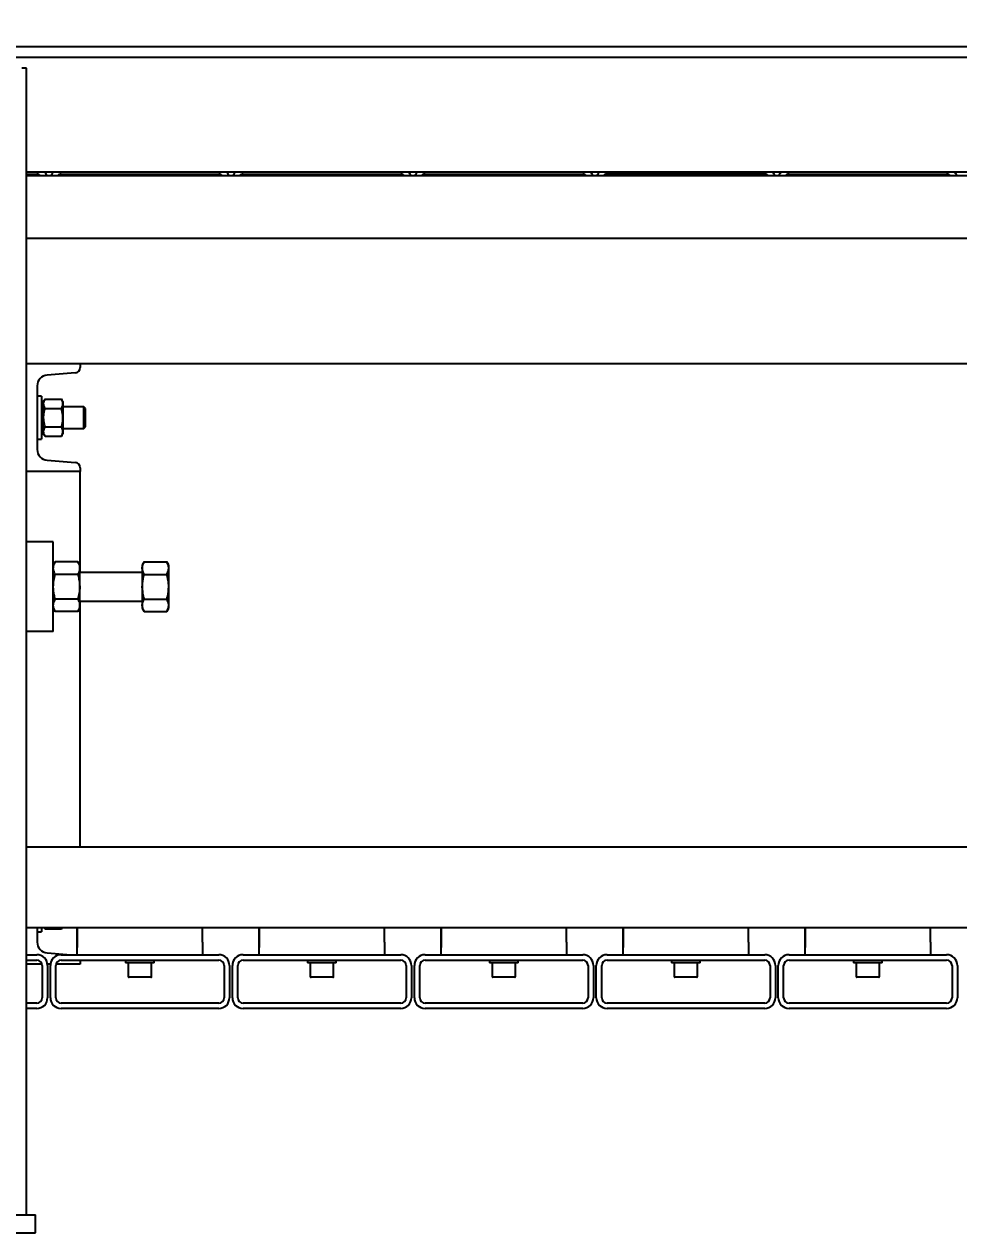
# Model space of a CAD drawing. Header units: millimetres. Extents: x 0 to 11880, y 0 to 8400.
# Drawn here: x 6187 to 6708, y 6234 to 6909 of the extents above; entities that cross this region are included whole.
import ezdxf

# ---------------------------------------------------------------- set-up
doc = ezdxf.new("R2010")
doc.units = ezdxf.units.MM
doc.header["$LTSCALE"] = 20
doc.layers.add('ANNOTAZIONI', color=7, linetype='Continuous')
doc.styles.add('SLDTEXTSTYLE0', font='arial.ttf', dxfattribs={"width": 0.948})
doc.dimstyles.new('SLDDIMSTYLE0', dxfattribs={"dimtxt": 60, "dimasz": 66.04, "dimexe": 0, "dimexo": 0.0625, "dimgap": 15, "dimtad": 1, "dimdec": 1, "dimrnd": 1e-09, "dimzin": 12, "dimdsep": 46, "dimtxsty": 'SLDTEXTSTYLE0', "dimsah": 1, "dimcen": 0.09, "dimadec": 0, "dimazin": 3, "dimtfac": 1, "dimtofl": 0, "dimtmove": 0, "dimatfit": 3, "dimfxl": 1, "dimfrac": 2, "dimtolj": 1, "dimtzin": 12, "dimarcsym": 0})

# ---------------------------------------------------------------- blocks, each defined once
blk = doc.blocks.new('_D_2')
at = {"layer": 'ANNOTAZIONI', "transparency": 16777216}
for p, q in [((5942.78, 6614.54), (5942.78, 7353.34)), ((10826.98, 6648.04), (10826.98, 7353.34)), ((5942.78, 7333.34), (10826.98, 7333.34))]:
    blk.add_line(p, q, dxfattribs=at)
for points in [[(5942.78, 7333.34), (6008.82, 7323.18), (6008.82, 7343.5)], [(10826.98, 7333.34), (10760.94, 7343.5), (10760.94, 7323.18)]]:
    blk.add_solid(points, dxfattribs=at)
at = {"layer": 'ANNOTAZIONI', "transparency": 16777216, "insert": (8258.83, 7410.69), "char_height": 60, "attachment_point": 1, "style": 'SLDTEXTSTYLE0'}
blk.add_mtext('4884,2', dxfattribs=at)

msp = doc.modelspace()

# ---------------------------------------------------------------- linework, layer by layer
at = {"color": 7, "linetype": 'Continuous', "lineweight": 25}
for p, q in [((10672.78, 6895.94), (6107.78, 6895.94)), ((10672.78, 6889.94), (6107.78, 6889.94)), ((6187.78, 6883.94), (6185.27, 6883.94)), ((6187.78, 6243.94), (6187.78, 6883.94)), ((7602.78, 6825.94), (6187.78, 6825.94)), ((6187.78, 6824.93), (6193.58, 6824.93)), ((7602.78, 6823.94), (6187.78, 6823.94)), ((6207.18, 6824.93), (6295.18, 6824.93)), ((6308.78, 6824.93), (6396.78, 6824.93)), ((6410.38, 6824.93), (6498.38, 6824.93)), ((6599.98, 6824.93), (6511.98, 6824.93)), ((6613.58, 6824.93), (6701.58, 6824.93)), ((7602.78, 6788.94), (6187.78, 6788.94)), ((6895.28, 6718.94), (6187.78, 6718.94)), ((6215.01, 6713.92), (6199.3, 6712.66)), ((6217.78, 6718.94), (6217.78, 6716.91)), ((6193.78, 6706.68), (6193.78, 6671.2)), ((6196.28, 6700.94), (6193.78, 6700.94)), ((6196.28, 6700.94), (6196.28, 6676.94)), ((6198.18, 6699.33), (6197.38, 6697.94)), ((6198.18, 6699.33), (6207.37, 6699.33)), ((6208.18, 6697.94), (6207.37, 6699.33)), ((6197.38, 6697.94), (6196.28, 6697.94)), ((6196.48, 6697.83), (6196.28, 6697.83)), ((6196.48, 6697.8), (6196.28, 6697.8)), ((6196.48, 6697.17), (6196.28, 6697.17)), ((6196.48, 6697.08), (6196.28, 6697.08)), ((6196.48, 6695.95), (6196.28, 6695.95)), ((6196.48, 6695.81), (6196.28, 6695.81)), ((6196.48, 6694.25), (6196.28, 6694.25)), ((6196.48, 6694.08), (6196.28, 6694.08)), ((6196.48, 6697.8), (6196.48, 6697.83)), ((6196.48, 6697.08), (6196.48, 6697.17)), ((6196.48, 6695.81), (6196.48, 6695.95)), ((6196.48, 6694.08), (6196.48, 6694.25)), ((6197.38, 6696.73), (6197.38, 6697.94)), ((6197.38, 6681.14), (6197.38, 6696.73)), ((6197.38, 6688.94), (6197.38, 6696.73)), ((6198.18, 6694.13), (6207.37, 6694.13)), ((6208.18, 6697.94), (6208.18, 6696.73)), ((6208.18, 6696.73), (6208.18, 6688.94)), ((6219.81, 6694.94), (6208.18, 6694.94)), ((6220.78, 6693.97), (6219.81, 6694.94)), ((6219.81, 6682.94), (6219.81, 6694.94)), ((6220.78, 6683.9), (6220.78, 6693.97)), ((6196.48, 6692.19), (6196.28, 6692.19)), ((6196.48, 6691.99), (6196.28, 6691.99)), ((6196.48, 6689.9), (6196.28, 6689.9)), ((6196.48, 6689.69), (6196.28, 6689.69)), ((6196.48, 6687.56), (6196.28, 6687.56)), ((6196.48, 6687.35), (6196.28, 6687.35)), ((6196.48, 6691.99), (6196.48, 6692.19)), ((6196.48, 6689.69), (6196.48, 6689.9)), ((6196.48, 6687.35), (6196.48, 6687.56)), ((6197.38, 6681.14), (6197.38, 6688.94)), ((6208.18, 6688.94), (6208.18, 6681.14)), ((6196.48, 6685.3), (6196.28, 6685.3)), ((6196.48, 6685.11), (6196.28, 6685.11)), ((6196.48, 6683.29), (6196.28, 6683.29)), ((6196.48, 6683.13), (6196.28, 6683.13)), ((6196.48, 6681.67), (6196.28, 6681.67)), ((6196.48, 6681.55), (6196.28, 6681.55)), ((6196.48, 6680.55), (6196.28, 6680.55)), ((6196.48, 6680.47), (6196.28, 6680.47)), ((6196.48, 6679.99), (6196.28, 6679.99)), ((6196.48, 6679.97), (6196.28, 6679.97)), ((6196.28, 6679.94), (6197.38, 6679.94)), ((6196.48, 6685.11), (6196.48, 6685.3)), ((6196.48, 6683.13), (6196.48, 6683.29)), ((6196.48, 6681.55), (6196.48, 6681.67)), ((6196.48, 6680.47), (6196.48, 6680.55)), ((6196.48, 6679.97), (6196.48, 6679.99)), ((6197.38, 6679.94), (6197.38, 6681.14)), ((6197.38, 6679.94), (6198.18, 6678.55)), ((6198.18, 6683.74), (6207.37, 6683.74)), ((6207.37, 6678.55), (6208.18, 6679.94)), ((6208.18, 6682.94), (6219.81, 6682.94)), ((6208.18, 6681.14), (6208.18, 6679.94)), ((6219.81, 6682.94), (6220.78, 6683.9)), ((6193.78, 6676.94), (6196.28, 6676.94)), ((6198.18, 6678.55), (6207.37, 6678.55)), ((6217.78, 6658.94), (6187.78, 6658.94)), ((6199.3, 6665.22), (6215.01, 6663.96)), ((6217.78, 6660.97), (6217.78, 6658.94)), ((6217.78, 6602.54), (6217.78, 6658.94)), ((6187.78, 6569.54), (6187.78, 6619.54)), ((6202.78, 6619.54), (6187.78, 6619.54)), ((6202.78, 6569.54), (6202.78, 6619.54)), ((6203.85, 6608.39), (6202.78, 6606.54)), ((6216.5, 6608.39), (6203.85, 6608.39)), ((6217.58, 6606.54), (6216.5, 6608.39)), ((6217.58, 6604.98), (6217.58, 6606.54)), ((6217.58, 6604.98), (6217.58, 6604.88)), ((6217.58, 6594.64), (6217.58, 6604.88)), ((6253.55, 6608.39), (6252.48, 6606.54)), ((6252.48, 6606.54), (6252.48, 6604.93)), ((6252.48, 6604.93), (6252.48, 6594.54)), ((6253.55, 6608.39), (6266.2, 6608.39)), ((6267.28, 6606.54), (6266.2, 6608.39)), ((6267.28, 6604.93), (6267.28, 6606.54)), ((6267.28, 6594.54), (6267.28, 6604.93)), ((6216.5, 6601.47), (6203.85, 6601.47)), ((6252.48, 6602.54), (6217.58, 6602.54)), ((6253.55, 6601.47), (6266.2, 6601.47)), ((6217.58, 6594.64), (6217.58, 6594.44)), ((6217.58, 6584.19), (6217.58, 6594.44)), ((6252.48, 6594.54), (6252.48, 6584.15)), ((6267.28, 6584.15), (6267.28, 6594.54)), ((6216.5, 6587.61), (6203.85, 6587.61)), ((6217.58, 6586.54), (6252.48, 6586.54)), ((6217.78, 6449.16), (6217.78, 6586.54)), ((6253.55, 6587.61), (6266.2, 6587.61)), ((6202.78, 6582.54), (6203.85, 6580.68)), ((6216.5, 6580.68), (6203.85, 6580.68)), ((6216.5, 6580.68), (6217.58, 6582.54)), ((6217.58, 6584.19), (6217.58, 6584.1)), ((6217.58, 6582.54), (6217.58, 6584.1)), ((6252.48, 6584.15), (6252.48, 6582.54)), ((6252.48, 6582.54), (6253.55, 6580.68)), ((6253.55, 6580.68), (6266.2, 6580.68)), ((6266.2, 6580.68), (6267.28, 6582.54)), ((6267.28, 6582.54), (6267.28, 6584.15)), ((6202.78, 6569.54), (6187.78, 6569.54)), ((7602.78, 6449.16), (6187.78, 6449.16)), ((7602.78, 6404.16), (6187.78, 6404.16)), ((6193.78, 6404.16), (6193.78, 6396.2)), ((6196.28, 6404.16), (6196.28, 6401.94)), ((6197.83, 6404.16), (6198.18, 6403.55)), ((6198.18, 6403.55), (6197.9, 6404.16)), ((6198.18, 6403.55), (6207.37, 6403.55)), ((6207.37, 6403.55), (6207.73, 6404.16)), ((6207.37, 6403.55), (6207.65, 6404.16)), ((6216.17, 6396.15), (6216.17, 6404.16)), ((6216.18, 6404.16), (6216.18, 6396.15)), ((6286.18, 6396.15), (6286.18, 6404.16)), ((6317.77, 6396.15), (6317.77, 6404.16)), ((6317.78, 6404.16), (6317.78, 6396.15)), ((6387.78, 6396.15), (6387.78, 6404.16)), ((6419.37, 6396.15), (6419.37, 6404.16)), ((6419.38, 6404.16), (6419.38, 6396.15)), ((6489.38, 6396.15), (6489.38, 6404.16)), ((6520.97, 6396.15), (6520.97, 6404.16)), ((6520.98, 6404.16), (6520.98, 6396.15)), ((6590.98, 6396.15), (6590.98, 6404.16)), ((6622.57, 6396.15), (6622.57, 6404.16)), ((6622.58, 6404.16), (6622.58, 6396.15)), ((6692.58, 6396.15), (6692.58, 6404.16)), ((6193.78, 6401.94), (6196.28, 6401.94)), ((6216.17, 6396.15), (6216.17, 6393.15)), ((6216.18, 6389.15), (6216.18, 6396.15)), ((6286.18, 6396.15), (6286.18, 6389.15)), ((6317.77, 6396.15), (6317.77, 6393.15)), ((6317.78, 6389.15), (6317.78, 6396.15)), ((6387.78, 6396.15), (6387.78, 6389.15)), ((6419.37, 6396.15), (6419.37, 6393.15)), ((6419.38, 6389.15), (6419.38, 6396.15)), ((6489.38, 6396.15), (6489.38, 6389.15)), ((6520.97, 6396.15), (6520.97, 6393.15)), ((6520.98, 6389.15), (6520.98, 6396.15)), ((6590.98, 6396.15), (6590.98, 6389.15)), ((6622.57, 6396.15), (6622.57, 6393.15)), ((6622.58, 6389.15), (6622.58, 6396.15)), ((6692.58, 6396.15), (6692.58, 6389.15)), ((6187.78, 6389.15), (6193.57, 6389.15)), ((6199.3, 6390.22), (6212.66, 6389.15)), ((6207.17, 6389.15), (6295.17, 6389.15)), ((6216.17, 6389.15), (6216.17, 6393.15)), ((6216.17, 6393.15), (6216.18, 6393.15)), ((6308.77, 6389.15), (6396.77, 6389.15)), ((6317.77, 6389.15), (6317.77, 6393.15)), ((6317.77, 6393.15), (6317.78, 6393.15)), ((6410.37, 6389.15), (6498.37, 6389.15)), ((6419.37, 6389.15), (6419.37, 6393.15)), ((6419.37, 6393.15), (6419.38, 6393.15)), ((6511.97, 6389.15), (6599.97, 6389.15)), ((6520.97, 6389.15), (6520.97, 6393.15)), ((6520.97, 6393.15), (6520.98, 6393.15)), ((6613.57, 6389.15), (6701.57, 6389.15)), ((6622.57, 6389.15), (6622.57, 6393.15)), ((6622.57, 6393.15), (6622.58, 6393.15)), ((6187.78, 6386.15), (6193.57, 6386.15)), ((6196.47, 6383.94), (6187.78, 6383.94)), ((6196.57, 6383.15), (6196.57, 6365.15)), ((6201.23, 6383.94), (6199.52, 6383.94)), ((6199.57, 6383.15), (6199.57, 6365.15)), ((6201.17, 6365.15), (6201.17, 6383.15)), ((6204.17, 6365.15), (6204.17, 6383.15)), ((6217.78, 6383.94), (6204.28, 6383.94)), ((6207.17, 6386.15), (6295.17, 6386.15)), ((6217.77, 6386.15), (6217.78, 6385.97)), ((6217.78, 6385.97), (6217.78, 6383.94)), ((6243.17, 6386.15), (6243.17, 6384.55)), ((6259.17, 6384.55), (6243.17, 6384.55)), ((6244.67, 6384.55), (6244.67, 6376.95)), ((6257.67, 6376.95), (6257.67, 6384.55)), ((6259.17, 6384.55), (6259.17, 6386.15)), ((6298.17, 6383.15), (6298.17, 6365.15)), ((6301.17, 6383.15), (6301.17, 6365.15)), ((6302.77, 6365.15), (6302.77, 6383.15)), ((6305.77, 6365.15), (6305.77, 6383.15)), ((6308.77, 6386.15), (6396.77, 6386.15)), ((6344.77, 6386.15), (6344.77, 6384.55)), ((6360.77, 6384.55), (6344.77, 6384.55)), ((6346.27, 6384.55), (6346.27, 6376.95)), ((6359.27, 6376.95), (6359.27, 6384.55)), ((6360.77, 6384.55), (6360.77, 6386.15)), ((6399.77, 6383.15), (6399.77, 6365.15)), ((6402.77, 6383.15), (6402.77, 6365.15)), ((6404.37, 6365.15), (6404.37, 6383.15)), ((6407.37, 6365.15), (6407.37, 6383.15)), ((6410.37, 6386.15), (6498.37, 6386.15)), ((6446.37, 6386.15), (6446.37, 6384.55)), ((6462.37, 6384.55), (6446.37, 6384.55)), ((6447.87, 6384.55), (6447.87, 6376.95)), ((6460.87, 6376.95), (6460.87, 6384.55)), ((6462.37, 6384.55), (6462.37, 6386.15)), ((6501.37, 6383.15), (6501.37, 6365.15)), ((6504.37, 6383.15), (6504.37, 6365.15)), ((6505.97, 6365.15), (6505.97, 6383.15)), ((6508.97, 6365.15), (6508.97, 6383.15)), ((6511.97, 6386.15), (6599.97, 6386.15)), ((6547.97, 6386.15), (6547.97, 6384.55)), ((6563.97, 6384.55), (6547.97, 6384.55)), ((6549.47, 6384.55), (6549.47, 6376.95)), ((6562.47, 6376.95), (6562.47, 6384.55)), ((6563.97, 6384.55), (6563.97, 6386.15)), ((6602.97, 6383.15), (6602.97, 6365.15)), ((6605.97, 6383.15), (6605.97, 6365.15)), ((6607.57, 6365.15), (6607.57, 6383.15)), ((6610.57, 6365.15), (6610.57, 6383.15)), ((6613.57, 6386.15), (6701.57, 6386.15)), ((6649.57, 6386.15), (6649.57, 6384.55)), ((6665.57, 6384.55), (6649.57, 6384.55)), ((6651.07, 6384.55), (6651.07, 6376.95)), ((6664.07, 6376.95), (6664.07, 6384.55)), ((6665.57, 6384.55), (6665.57, 6386.15)), ((6704.57, 6383.15), (6704.57, 6365.15)), ((6707.57, 6383.15), (6707.57, 6365.15)), ((6257.27, 6376.55), (6245.07, 6376.55)), ((6358.87, 6376.55), (6346.67, 6376.55)), ((6460.47, 6376.55), (6448.27, 6376.55)), ((6562.07, 6376.55), (6549.87, 6376.55)), ((6663.67, 6376.55), (6651.47, 6376.55)), ((6193.57, 6362.15), (6187.78, 6362.15)), ((6295.17, 6362.15), (6207.17, 6362.15)), ((6396.77, 6362.15), (6308.77, 6362.15)), ((6498.37, 6362.15), (6410.37, 6362.15)), ((6599.97, 6362.15), (6511.97, 6362.15)), ((6701.57, 6362.15), (6613.57, 6362.15)), ((6193.57, 6359.15), (6187.78, 6359.15)), ((6295.17, 6359.15), (6207.17, 6359.15)), ((6396.77, 6359.15), (6308.77, 6359.15)), ((6498.37, 6359.15), (6410.37, 6359.15)), ((6599.97, 6359.15), (6511.97, 6359.15)), ((6701.57, 6359.15), (6613.57, 6359.15)), ((6102.78, 6243.94), (6192.78, 6243.94)), ((6192.78, 6233.94), (6192.78, 6243.94)), ((6102.78, 6233.94), (6192.78, 6233.94))]:
    msp.add_line(p, q, dxfattribs=at)
for centre, radius, start, end in [((6193.58, 6821.93), 3, 42.06706, 90), ((6193.58, 6821.93), 6, 19.57254, 41.93856), ((6207.18, 6821.93), 6, 138.06144, 160.42746), ((6207.18, 6821.93), 3, 90, 137.93294), ((6295.18, 6821.93), 3, 42.06706, 90), ((6295.18, 6821.93), 6, 19.57254, 41.93856), ((6308.78, 6821.93), 6, 138.06144, 160.42746), ((6308.78, 6821.93), 3, 90, 137.93294), ((6396.78, 6821.93), 3, 42.06706, 90), ((6396.78, 6821.93), 6, 19.57254, 41.93856), ((6410.38, 6821.93), 6, 138.06144, 160.42746), ((6410.38, 6821.93), 3, 90, 137.93294), ((6498.38, 6821.93), 3, 42.06706, 90), ((6498.38, 6821.93), 6, 19.57254, 41.93856), ((6511.98, 6821.93), 6, 138.06144, 160.42746), ((6511.98, 6821.93), 3, 90, 137.93294), ((6599.98, 6821.93), 3, 42.06706, 90), ((6599.98, 6821.93), 6, 19.57254, 41.93856), ((6613.58, 6821.93), 6, 138.06144, 160.42746), ((6613.58, 6821.93), 3, 90, 137.93294), ((6701.58, 6821.93), 3, 42.06706, 90), ((6701.58, 6821.93), 6, 19.57254, 41.93856), ((6199.78, 6706.68), 6, 94.57, 180), ((6214.78, 6716.91), 3, 274.57, 0), ((6199.78, 6671.2), 6, 180, 265.43), ((6214.78, 6660.97), 3, 0, 85.43), ((6199.78, 6396.2), 6, 180, 265.43), ((6193.57, 6383.15), 6, 0, 90), ((6207.17, 6383.15), 6, 90, 180), ((6295.17, 6383.15), 6, 0, 90), ((6308.77, 6383.15), 6, 90, 180), ((6396.77, 6383.15), 6, 0, 90), ((6410.37, 6383.15), 6, 90, 180), ((6498.37, 6383.15), 6, 0, 90), ((6511.97, 6383.15), 6, 90, 180), ((6599.97, 6383.15), 6, 0, 90), ((6613.57, 6383.15), 6, 90, 180), ((6701.57, 6383.15), 6, 0, 90), ((6193.57, 6383.15), 3, 0, 90), ((6207.17, 6383.15), 3, 90, 180), ((6295.17, 6383.15), 3, 0, 90), ((6308.77, 6383.15), 3, 90, 180), ((6396.77, 6383.15), 3, 0, 90), ((6410.37, 6383.15), 3, 90, 180), ((6498.37, 6383.15), 3, 0, 90), ((6511.97, 6383.15), 3, 90, 180), ((6599.97, 6383.15), 3, 0, 90), ((6613.57, 6383.15), 3, 90, 180), ((6701.57, 6383.15), 3, 0, 90), ((6245.07, 6376.95), 0.4, 180, 270), ((6257.27, 6376.95), 0.4, 270, 0), ((6346.67, 6376.95), 0.4, 180, 270), ((6358.87, 6376.95), 0.4, 270, 0), ((6448.27, 6376.95), 0.4, 180, 270), ((6460.47, 6376.95), 0.4, 270, 0), ((6549.87, 6376.95), 0.4, 180, 270), ((6562.07, 6376.95), 0.4, 270, 0), ((6651.47, 6376.95), 0.4, 180, 270), ((6663.67, 6376.95), 0.4, 270, 0), ((6193.57, 6365.15), 6, 270, 360), ((6193.57, 6365.15), 3, 270, 360), ((6207.17, 6365.15), 6, 180, 270), ((6207.17, 6365.15), 3, 180, 270), ((6295.17, 6365.15), 6, 270, 360), ((6295.17, 6365.15), 3, 270, 360), ((6308.77, 6365.15), 6, 180, 270), ((6308.77, 6365.15), 3, 180, 270), ((6396.77, 6365.15), 6, 270, 360), ((6396.77, 6365.15), 3, 270, 360), ((6410.37, 6365.15), 6, 180, 270), ((6410.37, 6365.15), 3, 180, 270), ((6498.37, 6365.15), 3, 270, 360), ((6498.37, 6365.15), 6, 270, 360), ((6511.97, 6365.15), 6, 180, 270), ((6511.97, 6365.15), 3, 180, 270), ((6599.97, 6365.15), 3, 270, 360), ((6599.97, 6365.15), 6, 270, 360), ((6613.57, 6365.15), 6, 180, 270), ((6613.57, 6365.15), 3, 180, 270), ((6701.57, 6365.15), 6, 270, 360), ((6701.57, 6365.15), 3, 270, 360)]:
    msp.add_arc(centre, radius, start, end, dxfattribs=at)
for points, knots in [([(6197.38, 6696.73), (6197.38, 6696.79), (6197.38, 6697.26), (6197.56, 6698.14), (6197.97, 6698.93), (6198.18, 6699.33)], [0, 0, 0, 0, 0.07009, 0.530784, 1, 1, 1, 1]), ([(6208.18, 6696.73), (6208.17, 6696.79), (6208.17, 6697.26), (6207.99, 6698.14), (6207.58, 6698.93), (6207.37, 6699.33)], [0, 0, 0, 0, 0.07009, 0.530784, 1, 1, 1, 1]), ([(6198.18, 6694.13), (6197.95, 6694.56), (6197.5, 6695.41), (6197.42, 6696.29), (6197.38, 6696.73)], [0, 0, 0, 0, 0.495458, 1, 1, 1, 1]), ([(6197.38, 6688.94), (6197.39, 6689.41), (6197.43, 6691.17), (6197.86, 6692.88), (6198.18, 6694.13)], [0, 0, 0, 0, 0.268634, 1, 1, 1, 1]), ([(6207.37, 6694.13), (6207.6, 6694.56), (6208.05, 6695.41), (6208.13, 6696.29), (6208.18, 6696.73)], [0, 0, 0, 0, 0.495458, 1, 1, 1, 1]), ([(6208.18, 6688.94), (6208.16, 6689.41), (6208.12, 6691.17), (6207.69, 6692.88), (6207.37, 6694.13)], [0, 0, 0, 0, 0.268634, 1, 1, 1, 1]), ([(6198.18, 6683.74), (6198.06, 6684.18), (6197.59, 6685.87), (6197.47, 6687.63), (6197.38, 6688.94)], [0, 0, 0, 0, 0.257551, 1, 1, 1, 1]), ([(6207.37, 6683.74), (6207.49, 6684.18), (6207.96, 6685.87), (6208.09, 6687.63), (6208.18, 6688.94)], [0, 0, 0, 0, 0.257551, 1, 1, 1, 1]), ([(6197.38, 6681.14), (6197.38, 6681.21), (6197.38, 6681.67), (6197.56, 6682.55), (6197.97, 6683.34), (6198.18, 6683.74)], [0, 0, 0, 0, 0.07009, 0.530784, 1, 1, 1, 1]), ([(6198.18, 6678.55), (6197.95, 6678.97), (6197.5, 6679.82), (6197.42, 6680.7), (6197.38, 6681.14)], [0, 0, 0, 0, 0.495458, 1, 1, 1, 1]), ([(6208.18, 6681.14), (6208.17, 6681.21), (6208.17, 6681.67), (6207.99, 6682.55), (6207.58, 6683.34), (6207.37, 6683.74)], [0, 0, 0, 0, 0.07009, 0.530784, 1, 1, 1, 1]), ([(6207.37, 6678.55), (6207.6, 6678.97), (6208.05, 6679.82), (6208.13, 6680.7), (6208.18, 6681.14)], [0, 0, 0, 0, 0.495458, 1, 1, 1, 1]), ([(6202.78, 6604.98), (6202.8, 6605.37), (6202.89, 6606.52), (6203.46, 6607.65), (6203.85, 6608.39)], [0, 0, 0, 0, 0.334138, 1, 1, 1, 1]), ([(6203.85, 6601.47), (6203.73, 6601.68), (6203.36, 6602.34), (6202.9, 6603.48), (6202.82, 6604.41), (6202.78, 6604.88)], [0, 0, 0, 0, 0.193446, 0.594068, 1, 1, 1, 1]), ([(6216.5, 6608.39), (6216.62, 6608.18), (6216.99, 6607.52), (6217.45, 6606.38), (6217.53, 6605.45), (6217.58, 6604.98)], [0, 0, 0, 0, 0.193446, 0.594068, 1, 1, 1, 1]), ([(6217.58, 6604.88), (6217.55, 6604.49), (6217.47, 6603.34), (6216.89, 6602.21), (6216.5, 6601.47)], [0, 0, 0, 0, 0.3341385, 1, 1, 1, 1]), ([(6252.48, 6604.93), (6252.48, 6605.01), (6252.49, 6605.63), (6252.72, 6606.81), (6253.27, 6607.86), (6253.55, 6608.39)], [0, 0, 0, 0, 0.070099, 0.530789, 1, 1, 1, 1]), ([(6253.55, 6601.47), (6253.25, 6602.03), (6252.64, 6603.16), (6252.53, 6604.34), (6252.48, 6604.93)], [0, 0, 0, 0, 0.495458, 1, 1, 1, 1]), ([(6267.28, 6604.93), (6267.27, 6605.01), (6267.26, 6605.63), (6267.03, 6606.81), (6266.48, 6607.86), (6266.2, 6608.39)], [0, 0, 0, 0, 0.070099, 0.530789, 1, 1, 1, 1]), ([(6266.2, 6601.47), (6266.5, 6602.03), (6267.11, 6603.16), (6267.22, 6604.34), (6267.28, 6604.93)], [0, 0, 0, 0, 0.495458, 1, 1, 1, 1]), ([(6202.78, 6594.64), (6202.84, 6595.81), (6202.96, 6598.13), (6203.55, 6600.37), (6203.85, 6601.47)], [0, 0, 0, 0, 0.508526, 1, 1, 1, 1]), ([(6216.5, 6601.47), (6216.72, 6600.66), (6217.33, 6598.43), (6217.48, 6596.12), (6217.58, 6594.64)], [0, 0, 0, 0, 0.3592108, 1, 1, 1, 1]), ([(6252.48, 6594.54), (6252.49, 6595.17), (6252.55, 6597.51), (6253.13, 6599.8), (6253.55, 6601.47)], [0, 0, 0, 0, 0.268634, 1, 1, 1, 1]), ([(6267.28, 6594.54), (6267.26, 6595.17), (6267.2, 6597.51), (6266.62, 6599.8), (6266.2, 6601.47)], [0, 0, 0, 0, 0.268634, 1, 1, 1, 1]), ([(6203.85, 6587.61), (6203.63, 6588.41), (6203.02, 6590.64), (6202.87, 6592.96), (6202.78, 6594.44)], [0, 0, 0, 0, 0.3592108, 1, 1, 1, 1]), ([(6217.58, 6594.44), (6217.51, 6593.26), (6217.39, 6590.95), (6216.8, 6588.71), (6216.5, 6587.61)], [0, 0, 0, 0, 0.508526, 1, 1, 1, 1]), ([(6253.55, 6587.61), (6253.39, 6588.19), (6252.76, 6590.45), (6252.6, 6592.8), (6252.48, 6594.54)], [0, 0, 0, 0, 0.257551, 1, 1, 1, 1]), ([(6266.2, 6587.61), (6266.37, 6588.19), (6266.99, 6590.45), (6267.16, 6592.8), (6267.28, 6594.54)], [0, 0, 0, 0, 0.257551, 1, 1, 1, 1]), ([(6202.78, 6584.19), (6202.8, 6584.58), (6202.89, 6585.74), (6203.46, 6586.86), (6203.85, 6587.61)], [0, 0, 0, 0, 0.3341385, 1, 1, 1, 1]), ([(6216.5, 6587.61), (6216.62, 6587.39), (6216.99, 6586.73), (6217.45, 6585.6), (6217.53, 6584.66), (6217.58, 6584.19)], [0, 0, 0, 0, 0.1934458, 0.5940679, 1, 1, 1, 1]), ([(6252.48, 6584.15), (6252.48, 6584.23), (6252.49, 6584.85), (6252.72, 6586.02), (6253.27, 6587.08), (6253.55, 6587.61)], [0, 0, 0, 0, 0.070099, 0.530789, 1, 1, 1, 1]), ([(6267.28, 6584.15), (6267.27, 6584.23), (6267.26, 6584.85), (6267.03, 6586.02), (6266.48, 6587.08), (6266.2, 6587.61)], [0, 0, 0, 0, 0.070099, 0.530789, 1, 1, 1, 1]), ([(6203.85, 6580.68), (6203.73, 6580.9), (6203.36, 6581.56), (6202.9, 6582.69), (6202.82, 6583.63), (6202.78, 6584.1)], [0, 0, 0, 0, 0.193446, 0.594068, 1, 1, 1, 1]), ([(6217.58, 6584.1), (6217.55, 6583.71), (6217.47, 6582.55), (6216.89, 6581.43), (6216.5, 6580.68)], [0, 0, 0, 0, 0.3341385, 1, 1, 1, 1]), ([(6253.55, 6580.68), (6253.25, 6581.24), (6252.64, 6582.38), (6252.53, 6583.55), (6252.48, 6584.15)], [0, 0, 0, 0, 0.495458, 1, 1, 1, 1]), ([(6266.2, 6580.68), (6266.5, 6581.24), (6267.11, 6582.38), (6267.22, 6583.55), (6267.28, 6584.15)], [0, 0, 0, 0, 0.495458, 1, 1, 1, 1])]:
    msp.add_open_spline(points, degree=3, knots=knots, dxfattribs=at)

# ---------------------------------------------------------------- dimensions: what is measured, and where the dimension line sits
at = {"layer": 'ANNOTAZIONI'}
dim = msp.add_linear_dim(base=(10826.98, 7333.34), p1=(5942.78, 6594.54), p2=(10826.98, 6628.04), dimstyle='SLDDIMSTYLE0', dxfattribs=at)
dim.commit()
dim.dimension.update_dxf_attribs({"geometry": '_D_2', "text_midpoint": (8384.88, 7333.34), "dimtype": 160})

doc.saveas('drawing.dxf')
